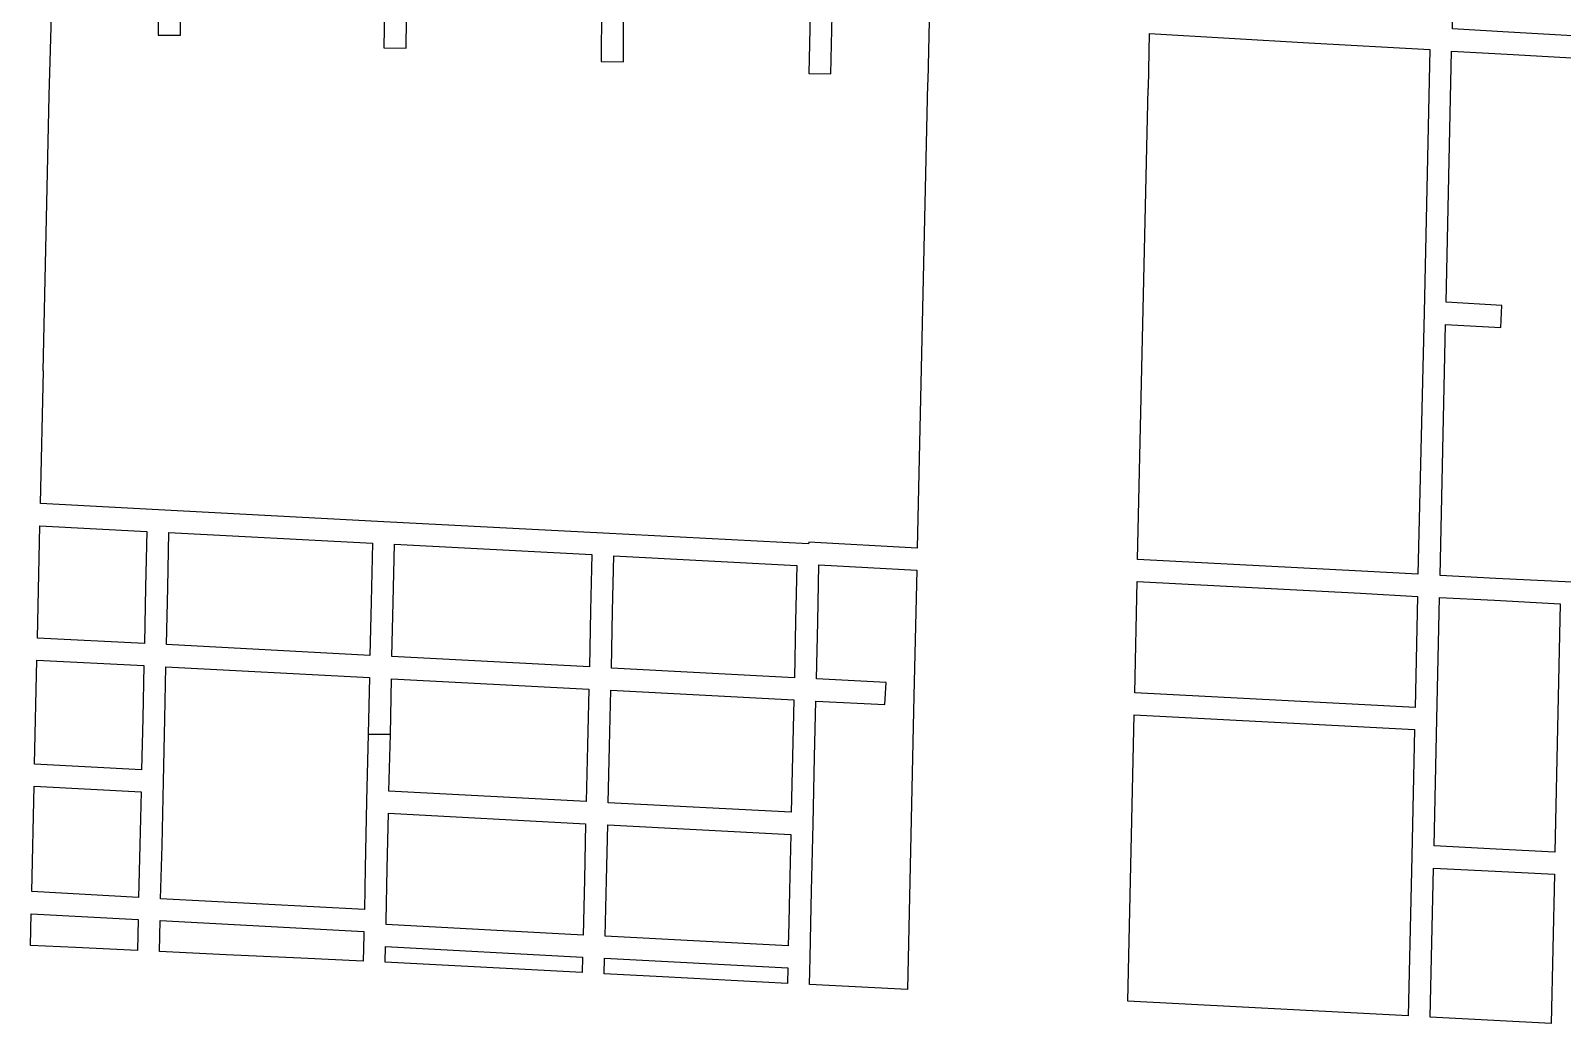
# Model space of a CAD drawing. Extents: x 0 to 1129, y 203 to 1017.
# Drawn here: x 340.6 to 418.9, y 537.7 to 588.5 of the extents above; entities that cross this region are included whole.
import ezdxf

# ---------------------------------------------------------------- set-up
doc = ezdxf.new("R2010")
doc.units = 0
doc.layers.get('0').update_dxf_attribs({"linetype": 'CONTINUOUS'})

msp = doc.modelspace()

# ---------------------------------------------------------------- linework, layer by layer
at = {"color": 1}
for points in [[(426.558456, 587.805965), (416.10919, 588.405676), (413.244634, 588.575009), (413.31519, 591.996942), (413.399856, 595.941009), (412.835412, 595.955007), (412.870678, 596.519452), (406.160856, 596.872229), (406.160856, 596.879228), (397.976412, 597.309629), (398.145745, 604.767362), (398.293923, 611.780562), (398.45619, 618.624473), (398.589489, 624.910894)], [(386.496289, 588.983667), (386.425711, 585.921556), (386.418712, 585.7734), (385.889534, 562.031444), (380.34389, 562.327778), (380.336891, 562.243111), (369.845291, 562.786378), (358.634002, 563.379044), (347.105224, 563.985845), (341.072713, 564.303333), (341.227958, 571.097845), (341.206734, 571.097845), (341.361957, 578.096956), (341.524223, 585.173667), (341.700556, 591.622602)], [(347.119222, 591.312158), (347.097999, 588.257114), (348.226888, 588.250115), (348.248111, 591.248737)], [(358.669178, 590.649004), (358.633889, 587.60807), (359.762778, 587.586847), (359.798067, 590.585447)], [(369.753444, 589.668293), (369.739446, 586.902515), (370.868335, 586.895516), (370.882333, 589.61896)], [(380.421512, 589.336738), (380.350957, 586.302849), (381.479846, 586.274627), (381.550401, 589.273249)], [(397.771044, 588.334623), (405.906111, 587.868957), (412.086778, 587.516179), (411.797489, 574.082401), (411.487044, 560.690957), (408.601333, 560.846179), (397.157222, 561.445912), (397.700511, 585.526512), (397.70751, 585.526512), (397.771044, 588.334623)], [(413.2086, 587.445623), (416.037889, 587.290401), (426.529489, 586.683623), (426.339, 577.398512), (426.240222, 574.061246), (425.936822, 559.936001), (422.945266, 560.091246), (419.361044, 560.281734), (415.466378, 560.47929), (412.615933, 560.627468), (412.898155, 573.468579), (415.720378, 573.313334), (415.776822, 574.442223), (412.926378, 574.604512), (413.2086, 587.445623)], [(341.044378, 563.17449), (346.512444, 562.885223), (346.448956, 560.034779), (346.385444, 557.149045), (340.9174, 557.431267), (341.044378, 563.17449)], [(347.641333, 562.828779), (358.041222, 562.278423), (357.984778, 559.286867), (357.914222, 556.535223), (347.514333, 557.092601), (347.577845, 560.006556), (347.641333, 562.828779)], [(359.170111, 562.221978), (369.259556, 561.69989), (369.189, 558.835312), (369.132556, 555.949601), (359.043111, 556.478779), (359.1066, 559.258645), (359.170111, 562.221978)], [(370.3814, 561.636378), (379.737044, 561.14249), (379.673556, 558.292045), (379.610067, 555.399267), (370.261444, 555.893156), (370.317889, 558.807089), (370.3814, 561.636378)], [(380.865933, 561.170712), (385.868333, 560.902601), (385.713111, 554.482045), (385.388556, 539.453712), (380.379111, 539.714779), (380.414378, 541.083534), (380.449667, 542.833312), (380.492, 544.498423), (380.569622, 547.913312), (380.640155, 551.349378), (380.710734, 554.206867), (384.231444, 554.023445), (384.294956, 555.152334), (380.738956, 555.335756), (380.802444, 558.263823), (380.865933, 561.170712)], [(397.136067, 560.316956), (408.551933, 559.717222), (411.458822, 559.562), (411.338889, 553.875222), (408.453178, 554.0234), (397.009044, 554.623111), (397.136067, 560.316956)], [(412.587711, 559.505781), (415.402889, 559.36467), (418.754289, 559.181226), (418.486155, 546.474159), (415.487556, 546.636448), (412.312556, 546.798737), (412.453667, 553.275714), (412.587711, 559.505781)], [(340.896222, 556.302559), (346.357222, 556.020337), (346.300778, 553.332159), (346.244333, 550.686337), (340.776289, 550.975626), (340.896222, 556.302559)], [(347.486111, 555.963892), (357.886, 555.406515), (357.829556, 552.513714), (358.958444, 552.499716), (359.014889, 555.350161), (369.104333, 554.820983), (369.033778, 551.935272), (369.033778, 551.928273), (368.970289, 549.063717), (358.887889, 549.599939), (358.958444, 552.492717), (357.829556, 552.51394), (357.744889, 549.084963), (357.674333, 545.670074), (357.632, 543.553407), (347.218, 544.096674), (347.288556, 546.827185), (347.359111, 550.086829), (347.429667, 553.304162), (347.486111, 555.963892)], [(370.233222, 554.764222), (379.581845, 554.263266), (379.511266, 551.377556), (379.454822, 548.520067), (370.099178, 549.006889), (370.162667, 551.906734), (370.233222, 554.764222)], [(396.987889, 553.508333), (408.396734, 552.901556), (411.310667, 552.746333), (411.169556, 546.283444), (410.979044, 538.113111), (396.656289, 538.861), (396.987889, 553.508333)], [(340.755111, 549.853465), (346.216111, 549.571243), (346.159667, 546.840732), (346.089111, 544.159621), (340.628111, 544.463021), (340.755111, 549.853465)], [(358.859667, 548.470576), (368.942067, 547.934354), (368.878556, 545.076865), (368.808, 542.24051), (358.739711, 542.776732), (358.74671, 542.953132), (358.803154, 545.64131), (358.859667, 548.470576)], [(370.070956, 547.87791), (379.4266, 547.391088), (379.363111, 544.52651), (379.327845, 542.861398), (379.299622, 541.697243), (369.936889, 542.184065), (370.007444, 545.048643), (370.070956, 547.87791)], [(412.284333, 545.66951), (415.424067, 545.50722), (418.457933, 545.351998), (418.2886, 537.724931), (412.107933, 538.04951), (412.284333, 545.66951)], [(340.606956, 543.334042), (346.060889, 543.037708), (346.032667, 541.450197), (342.857667, 541.605442), (340.571667, 541.711264), (340.606956, 543.334042)], [(347.189778, 542.981264), (357.603778, 542.43093), (357.596779, 542.254553), (357.568556, 540.90693), (354.38649, 541.055086), (350.562378, 541.231486), (347.161601, 541.393753), (347.189778, 542.981264)], [(358.711489, 541.647753), (368.779778, 541.11153), (368.76578, 540.321308), (365.534335, 540.490641), (361.928935, 540.681153), (358.697513, 540.850486), (358.711489, 541.647753)], [(369.908667, 541.055176), (379.2714, 540.568354), (379.257176, 539.771088), (372.87191, 540.102687), (369.894465, 540.25791), (369.908667, 541.055176)]]:
    msp.add_lwpolyline(points, dxfattribs=at)

doc.saveas('drawing.dxf')
